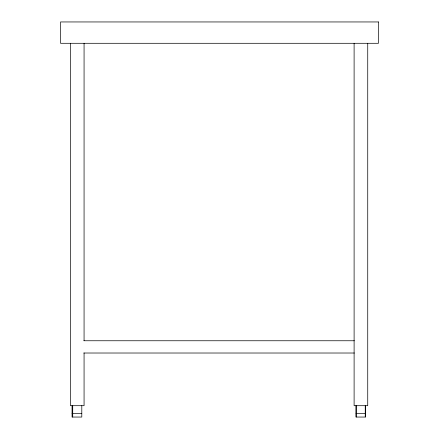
<?xml version="1.0" encoding="UTF-8"?>
<svg xmlns="http://www.w3.org/2000/svg" width="439" height="439" viewBox="0 0 439 439"><rect width="100%" height="100%" fill="white"/><g stroke="black" fill="none" stroke-linecap="round" stroke-linejoin="round"><path stroke-width="0.66" d="M83.816 340.757L354.361 340.757M83.816 353.016L354.361 353.016M72.062 413.417L81.797 413.417M356.056 413.417L365.347 413.417M367.734 43.296L367.734 405.696L354.108 405.696L354.108 43.296M365.347 405.696L365.347 417.05L356.056 417.05L356.056 405.696M365.243 405.696L365.243 417.05M356.161 405.696L356.161 417.05M84.068 43.296L84.068 340.615M84.068 352.945L84.068 405.696L70.443 405.696L70.443 43.296M81.797 405.696L81.797 417.05L72.062 417.05L72.062 405.696M72.715 405.696L72.715 417.05M378.451 21.95L60.549 21.95L60.549 43.296L378.451 43.296L378.451 21.95"/></g></svg>
